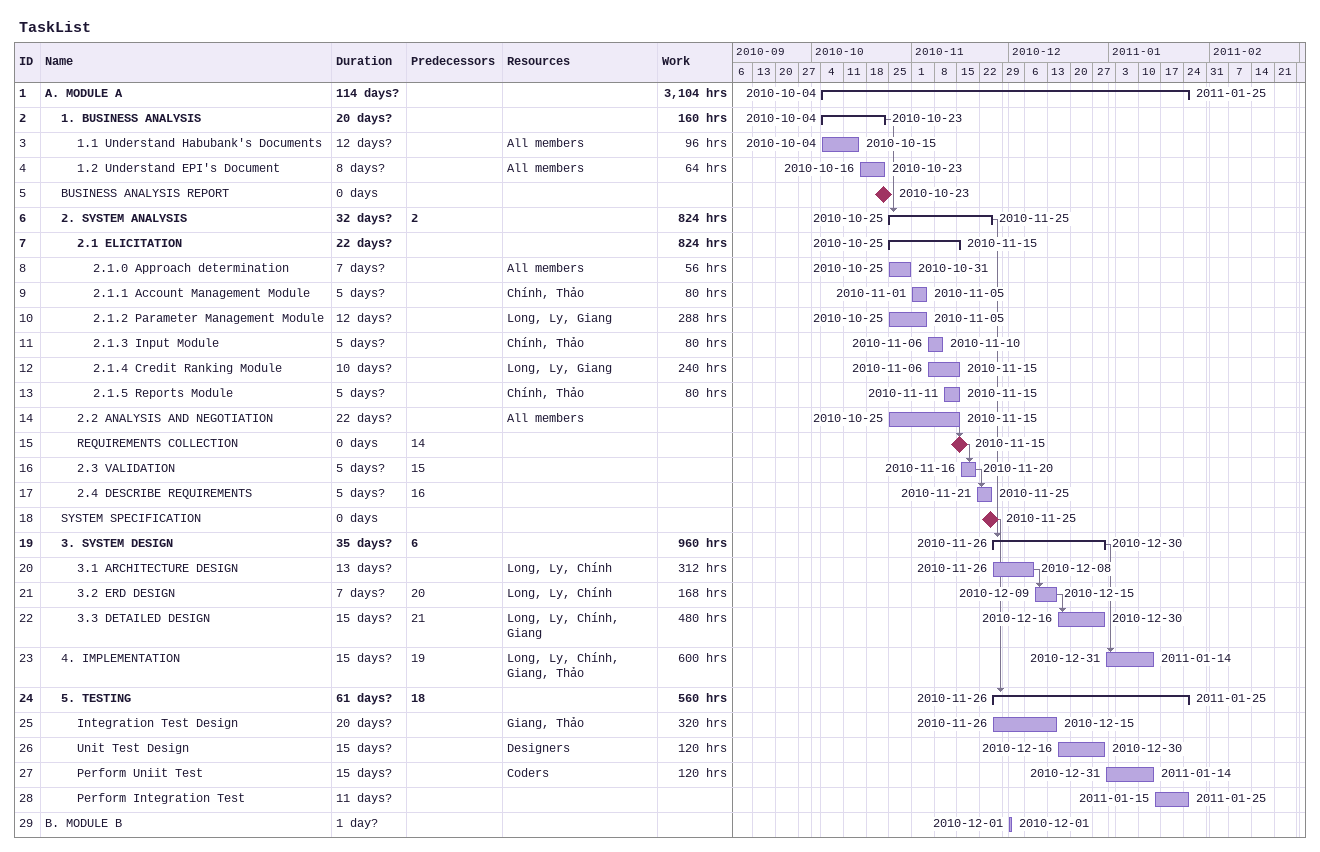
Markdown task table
TaskList

| ID | Level | Task | Duration | Start | Finish | Predecessors | Resources | Work (h) |
|---|---|---|---|---|---|---|---|---|
| 1 | 1 | **A. MODULE A** | 114d? | 2010-10-04 | 2011-01-25 |  |  | 3104 |
| 2 | 2 | **1. BUSINESS ANALYSIS** | 20d? | 2010-10-04 | 2010-10-23 |  |  | 160 |
| 3 | 3 | 1.1 Understand Habubank's Documents | 12d? | 2010-10-04 | 2010-10-15 |  | All members | 96 |
| 4 | 3 | 1.2 Understand EPI's Document | 8d? | 2010-10-16 | 2010-10-23 |  | All members | 64 |
| 5 | 2 | BUSINESS ANALYSIS REPORT | 0d | 2010-10-23 | 2010-10-23 |  |  |  |
| 6 | 2 | **2. SYSTEM ANALYSIS** | 32d? | 2010-10-25 | 2010-11-25 | 2 |  | 824 |
| 7 | 3 | **2.1 ELICITATION** | 22d? | 2010-10-25 | 2010-11-15 |  |  | 824 |
| 8 | 4 | 2.1.0 Approach determination | 7d? | 2010-10-25 | 2010-10-31 |  | All members | 56 |
| 9 | 4 | 2.1.1 Account Management Module | 5d? | 2010-11-01 | 2010-11-05 |  | Chính, Thảo | 80 |
| 10 | 4 | 2.1.2 Parameter Management Module | 12d? | 2010-10-25 | 2010-11-05 |  | Long, Ly, Giang | 288 |
| 11 | 4 | 2.1.3 Input Module | 5d? | 2010-11-06 | 2010-11-10 |  | Chính, Thảo | 80 |
| 12 | 4 | 2.1.4 Credit Ranking Module | 10d? | 2010-11-06 | 2010-11-15 |  | Long, Ly, Giang | 240 |
| 13 | 4 | 2.1.5 Reports Module | 5d? | 2010-11-11 | 2010-11-15 |  | Chính, Thảo | 80 |
| 14 | 3 | 2.2 ANALYSIS AND NEGOTIATION | 22d? | 2010-10-25 | 2010-11-15 |  | All members |  |
| 15 | 3 | REQUIREMENTS COLLECTION | 0d | 2010-11-15 | 2010-11-15 | 14 |  |  |
| 16 | 3 | 2.3 VALIDATION | 5d? | 2010-11-16 | 2010-11-20 | 15 |  |  |
| 17 | 3 | 2.4 DESCRIBE REQUIREMENTS | 5d? | 2010-11-21 | 2010-11-25 | 16 |  |  |
| 18 | 2 | SYSTEM SPECIFICATION | 0d | 2010-11-25 | 2010-11-25 |  |  |  |
| 19 | 2 | **3. SYSTEM DESIGN** | 35d? | 2010-11-26 | 2010-12-30 | 6 |  | 960 |
| 20 | 3 | 3.1 ARCHITECTURE DESIGN | 13d? | 2010-11-26 | 2010-12-08 |  | Long, Ly, Chính | 312 |
| 21 | 3 | 3.2 ERD DESIGN | 7d? | 2010-12-09 | 2010-12-15 | 20 | Long, Ly, Chính | 168 |
| 22 | 3 | 3.3 DETAILED DESIGN | 15d? | 2010-12-16 | 2010-12-30 | 21 | Long, Ly, Chính, Giang | 480 |
| 23 | 2 | 4. IMPLEMENTATION | 15d? | 2010-12-31 | 2011-01-14 | 19 | Long, Ly, Chính, Giang, Thảo | 600 |
| 24 | 2 | **5. TESTING** | 61d? | 2010-11-26 | 2011-01-25 | 18 |  | 560 |
| 25 | 3 | Integration Test Design | 20d? | 2010-11-26 | 2010-12-15 |  | Giang, Thảo | 320 |
| 26 | 3 | Unit Test Design | 15d? | 2010-12-16 | 2010-12-30 |  | Designers | 120 |
| 27 | 3 | Perform Uniit Test | 15d? | 2010-12-31 | 2011-01-14 |  | Coders | 120 |
| 28 | 3 | Perform Integration Test | 11d? | 2011-01-15 | 2011-01-25 |  |  |  |
| 29 | 1 | B. MODULE B | 1d? | 2010-12-01 | 2010-12-01 |  |  |  |
